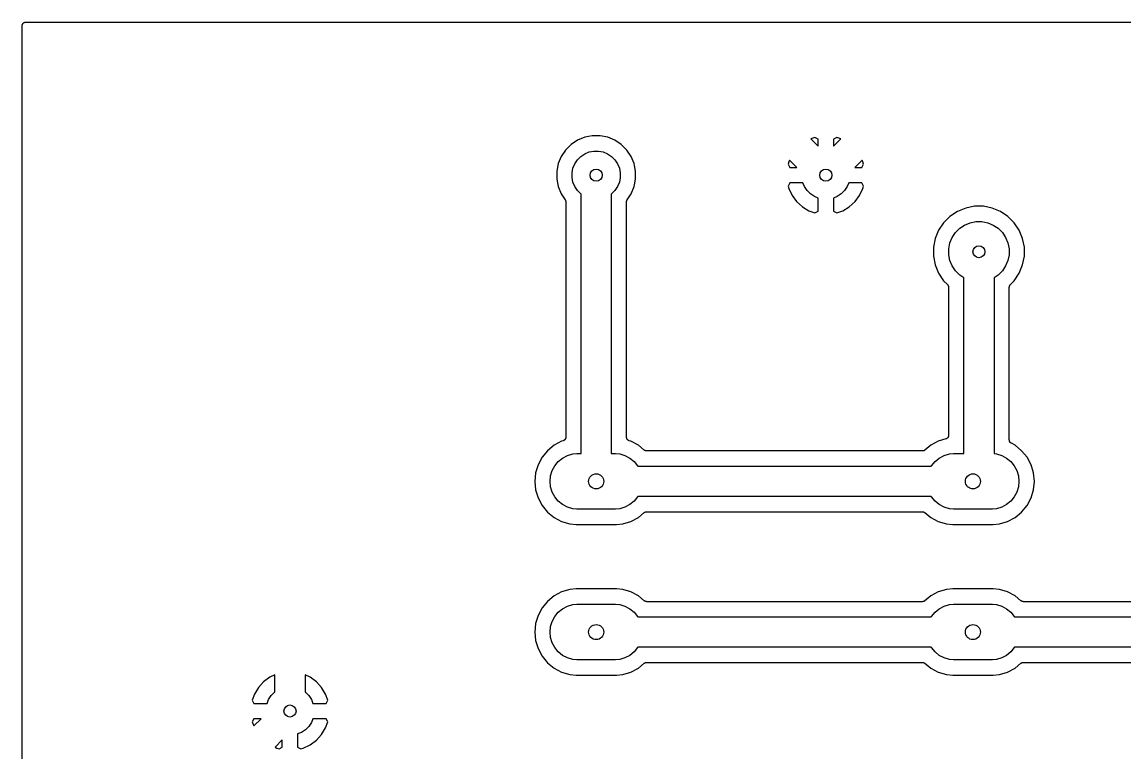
# Model space of a CAD drawing. Extents: x 4.55 to 7.45, y -4.55 to -2.5.
# Drawn here: x 4.55 to 5.991, y -3.455 to -2.5 of the extents above; entities that cross this region are included whole.
import ezdxf

# ---------------------------------------------------------------- set-up
doc = ezdxf.new("R2010")
doc.units = 0
doc.header["$MEASUREMENT"] = 0
doc.layers.add('BLACK', color=7, linetype='CONTINUOUS')

msp = doc.modelspace()

# ---------------------------------------------------------------- linework, layer by layer
at = {"layer": 'BLACK', "linetype": 'CONTINUOUS'}
for p, q in [((4.55, -2.50493), (4.55005, -2.50446)), ((4.55, -2.50496), (4.55, -2.50493)), ((4.55, -2.50497), (4.55, -2.50496)), ((4.55, -2.50497), (4.55, -2.50497)), ((4.55, -2.505), (4.55, -2.50497)), ((4.55, -4.545), (4.55, -2.505)), ((4.55005, -2.50446), (4.5501, -2.50399)), ((4.5501, -2.50399), (4.55011, -2.50398)), ((4.55011, -2.50396), (4.55025, -2.50351)), ((4.55011, -2.50398), (4.55011, -2.50396)), ((4.55025, -2.50351), (4.55039, -2.50306)), ((4.55039, -2.50306), (4.5504, -2.50305)), ((4.5504, -2.50303), (4.55063, -2.50262)), ((4.5504, -2.50305), (4.5504, -2.50303)), ((4.55063, -2.50262), (4.55085, -2.5022)), ((4.55085, -2.5022), (4.55087, -2.50219)), ((4.55087, -2.50218), (4.55118, -2.50182)), ((4.55087, -2.50219), (4.55087, -2.50218)), ((4.55118, -2.50182), (4.55148, -2.50145)), ((4.55148, -2.50145), (4.55149, -2.50144)), ((4.55149, -2.50144), (4.5515, -2.50143)), ((4.5515, -2.50143), (4.55187, -2.50113)), ((4.55187, -2.50113), (4.55223, -2.50084)), ((4.55223, -2.50084), (4.55225, -2.50083)), ((4.55225, -2.50083), (4.55226, -2.50082)), ((4.55226, -2.50082), (4.55268, -2.5006)), ((4.55268, -2.5006), (4.55309, -2.50038)), ((4.55309, -2.50038), (4.55311, -2.50037)), ((4.55311, -2.50037), (4.55313, -2.50036)), ((4.55313, -2.50036), (4.55358, -2.50023)), ((4.55358, -2.50023), (4.55403, -2.5001)), ((4.55403, -2.5001), (4.55405, -2.50009)), ((4.55405, -2.50009), (4.55406, -2.50009)), ((4.55406, -2.50009), (4.55453, -2.50005)), ((4.55453, -2.50005), (4.555, -2.5)), ((4.555, -2.5), (7.445, -2.5)), ((5.28498, -2.65048), (5.27561, -2.65436)), ((5.29493, -2.6485), (5.28498, -2.65048)), ((5.30507, -2.6485), (5.29493, -2.6485)), ((5.31502, -2.65048), (5.30507, -2.6485)), ((5.32439, -2.65436), (5.31502, -2.65048)), ((5.58583, -2.65066), (5.58044, -2.6526)), ((5.59, -2.65294), (5.58583, -2.65066)), ((5.61417, -2.65066), (5.61, -2.65294)), ((5.61956, -2.6526), (5.61417, -2.65066)), ((5.26717, -2.66), (5.26, -2.66717)), ((5.27561, -2.65436), (5.26717, -2.66)), ((5.33283, -2.66), (5.32439, -2.65436)), ((5.34, -2.66717), (5.33283, -2.66)), ((5.58044, -2.6526), (5.59, -2.66216)), ((5.59, -2.66216), (5.59, -2.65294)), ((5.61, -2.66216), (5.61956, -2.6526)), ((5.61, -2.65294), (5.61, -2.66216)), ((5.25436, -2.67561), (5.25048, -2.68498)), ((5.26, -2.66717), (5.25436, -2.67561)), ((5.27554, -2.67992), (5.27992, -2.67554)), ((5.27992, -2.67554), (5.28508, -2.67209)), ((5.28508, -2.67209), (5.29081, -2.66971)), ((5.29081, -2.66971), (5.2969, -2.6685)), ((5.2969, -2.6685), (5.3031, -2.6685)), ((5.3031, -2.6685), (5.30919, -2.66971)), ((5.30919, -2.66971), (5.31492, -2.67209)), ((5.31492, -2.67209), (5.32008, -2.67554)), ((5.32008, -2.67554), (5.32446, -2.67992)), ((5.34564, -2.67561), (5.34, -2.66717)), ((5.34952, -2.68498), (5.34564, -2.67561)), ((5.25048, -2.68498), (5.2485, -2.69493)), ((5.2685, -2.6969), (5.26971, -2.69081)), ((5.26971, -2.69081), (5.27209, -2.68508)), ((5.27209, -2.68508), (5.27554, -2.67992)), ((5.32446, -2.67992), (5.32791, -2.68508)), ((5.32791, -2.68508), (5.33029, -2.69081)), ((5.33029, -2.69081), (5.3315, -2.6969)), ((5.34997, -2.68723), (5.34952, -2.68498)), ((5.3515, -2.69493), (5.34997, -2.68723)), ((5.55148, -2.68278), (5.5506, -2.6857)), ((5.5506, -2.6857), (5.55296, -2.69)), ((5.55259, -2.68043), (5.55148, -2.68278)), ((5.56216, -2.69), (5.55259, -2.68043)), ((5.55296, -2.69), (5.56216, -2.69)), ((5.64741, -2.68043), (5.63784, -2.69)), ((5.63784, -2.69), (5.64704, -2.69)), ((5.64704, -2.69), (5.6494, -2.6857)), ((5.64852, -2.68278), (5.64741, -2.68043)), ((5.6494, -2.6857), (5.64852, -2.68278)), ((5.2485, -2.69493), (5.2485, -2.70507)), ((5.2485, -2.70507), (5.25048, -2.71502)), ((5.2685, -2.7031), (5.2685, -2.6969)), ((5.26971, -2.70919), (5.2685, -2.7031)), ((5.3315, -2.7031), (5.33029, -2.70919)), ((5.3315, -2.6969), (5.3315, -2.7031)), ((5.34997, -2.71277), (5.3515, -2.70507)), ((5.3515, -2.70507), (5.3515, -2.69493)), ((5.25048, -2.71502), (5.25436, -2.72439)), ((5.27209, -2.71492), (5.26971, -2.70919)), ((5.27554, -2.72008), (5.27209, -2.71492)), ((5.27992, -2.72446), (5.27554, -2.72008)), ((5.32446, -2.72008), (5.32008, -2.72446)), ((5.32791, -2.71492), (5.32446, -2.72008)), ((5.33029, -2.70919), (5.32791, -2.71492)), ((5.34564, -2.72439), (5.34952, -2.71502)), ((5.34952, -2.71502), (5.34997, -2.71277)), ((5.34997, -2.71277), (5.34997, -2.71277)), ((5.55296, -2.71), (5.5506, -2.7143)), ((5.5506, -2.7143), (5.55148, -2.71722)), ((5.55148, -2.71722), (5.55584, -2.72645)), ((5.57005, -2.71), (5.55296, -2.71)), ((5.57209, -2.71492), (5.57005, -2.71)), ((5.57554, -2.72008), (5.57209, -2.71492)), ((5.57992, -2.72446), (5.57554, -2.72008)), ((5.62446, -2.72008), (5.62008, -2.72446)), ((5.62791, -2.71492), (5.62446, -2.72008)), ((5.62995, -2.71), (5.62791, -2.71492)), ((5.64704, -2.71), (5.62995, -2.71)), ((5.64416, -2.72645), (5.64852, -2.71722)), ((5.6494, -2.7143), (5.64704, -2.71)), ((5.64852, -2.71722), (5.6494, -2.7143)), ((5.25436, -2.72439), (5.25947, -2.73204)), ((5.25947, -2.73204), (5.25948, -2.73205)), ((5.25948, -2.73205), (5.25948, -2.73205)), ((5.25948, -2.73205), (5.25948, -2.73205)), ((5.25948, -2.73205), (5.25951, -2.73209)), ((5.25951, -2.73209), (5.25972, -2.73251)), ((5.25972, -2.73251), (5.25994, -2.73291)), ((5.25994, -2.73291), (5.25995, -2.73294)), ((5.25995, -2.73294), (5.25996, -2.73296)), ((5.25996, -2.73296), (5.26009, -2.7334)), ((5.26009, -2.7334), (5.26022, -2.73384)), ((5.26022, -2.73384), (5.26022, -2.73387)), ((5.26022, -2.73387), (5.26023, -2.7339)), ((5.26023, -2.7339), (5.26027, -2.73436)), ((5.26027, -2.73436), (5.26031, -2.73481)), ((5.26031, -2.73481), (5.26032, -3.04222)), ((5.28031, -2.72473), (5.27992, -2.72446)), ((5.28031, -3.06358), (5.28031, -2.72473)), ((5.32008, -2.72446), (5.31969, -2.72473)), ((5.31969, -2.72473), (5.31969, -3.06358)), ((5.33969, -2.73474), (5.33974, -2.73429)), ((5.33969, -2.7348), (5.33969, -2.73474)), ((5.33969, -2.73481), (5.33969, -2.7348)), ((5.33969, -2.7348), (5.33969, -2.7348)), ((5.33969, -2.7348), (5.33969, -2.7348)), ((5.33969, -3.04222), (5.33969, -2.73481)), ((5.33974, -2.73429), (5.33978, -2.73383)), ((5.33978, -2.73383), (5.33979, -2.7338)), ((5.33979, -2.73377), (5.33993, -2.73333)), ((5.33979, -2.7338), (5.33979, -2.73377)), ((5.33993, -2.73333), (5.34007, -2.7329)), ((5.34007, -2.7329), (5.34008, -2.73287)), ((5.34008, -2.73287), (5.34009, -2.73284)), ((5.34009, -2.73284), (5.34031, -2.73244)), ((5.34031, -2.73244), (5.34053, -2.73204)), ((5.34053, -2.73204), (5.34564, -2.72439)), ((5.55584, -2.72645), (5.56185, -2.73456)), ((5.56185, -2.73456), (5.56933, -2.74133)), ((5.58508, -2.72791), (5.57992, -2.72446)), ((5.59, -2.72995), (5.58508, -2.72791)), ((5.59, -2.74706), (5.59, -2.72995)), ((5.61492, -2.72791), (5.61, -2.72995)), ((5.61, -2.72995), (5.61, -2.74706)), ((5.62008, -2.72446), (5.61492, -2.72791)), ((5.63067, -2.74133), (5.63815, -2.73456)), ((5.63815, -2.73456), (5.64416, -2.72645)), ((5.56933, -2.74133), (5.57798, -2.74652)), ((5.57798, -2.74652), (5.58583, -2.74934)), ((5.58583, -2.74934), (5.59, -2.74706)), ((5.61, -2.74706), (5.61417, -2.74934)), ((5.61417, -2.74934), (5.62202, -2.74652)), ((5.62202, -2.74652), (5.63067, -2.74133)), ((5.77188, -2.74739), (5.76215, -2.75388)), ((5.78268, -2.74291), (5.77188, -2.74739)), ((5.79415, -2.74063), (5.78268, -2.74291)), ((5.80585, -2.74063), (5.79415, -2.74063)), ((5.81732, -2.74291), (5.80585, -2.74063)), ((5.82812, -2.74739), (5.81732, -2.74291)), ((5.83785, -2.75388), (5.82812, -2.74739)), ((5.75388, -2.76215), (5.74739, -2.77188)), ((5.76215, -2.75388), (5.75388, -2.76215)), ((5.7749, -2.76942), (5.78135, -2.76511)), ((5.78135, -2.76511), (5.78852, -2.76214)), ((5.78852, -2.76214), (5.79612, -2.76063)), ((5.79612, -2.76063), (5.80388, -2.76063)), ((5.80388, -2.76063), (5.81148, -2.76214)), ((5.81148, -2.76214), (5.81865, -2.76511)), ((5.81865, -2.76511), (5.8251, -2.76942)), ((5.84612, -2.76215), (5.83785, -2.75388)), ((5.85261, -2.77188), (5.84612, -2.76215)), ((5.74739, -2.77188), (5.74291, -2.78268)), ((5.76511, -2.78135), (5.76942, -2.7749)), ((5.76942, -2.7749), (5.7749, -2.76942)), ((5.8251, -2.76942), (5.83058, -2.7749)), ((5.83058, -2.7749), (5.83489, -2.78135)), ((5.85709, -2.78268), (5.85261, -2.77188)), ((5.74291, -2.78268), (5.74063, -2.79415)), ((5.74063, -2.79415), (5.74063, -2.80585)), ((5.76063, -2.79612), (5.76214, -2.78852)), ((5.76214, -2.78852), (5.76511, -2.78135)), ((5.83489, -2.78135), (5.83786, -2.78852)), ((5.83786, -2.78852), (5.83937, -2.79612)), ((5.85937, -2.79415), (5.85709, -2.78268)), ((5.85937, -2.80585), (5.85937, -2.79415)), ((5.74063, -2.80585), (5.74291, -2.81732)), ((5.76063, -2.80388), (5.76063, -2.79612)), ((5.76214, -2.81148), (5.76063, -2.80388)), ((5.83937, -2.80388), (5.83786, -2.81148)), ((5.83937, -2.79612), (5.83937, -2.80388)), ((5.85709, -2.81732), (5.85937, -2.80585)), ((5.74291, -2.81732), (5.74739, -2.82812)), ((5.76511, -2.81865), (5.76214, -2.81148)), ((5.76942, -2.8251), (5.76511, -2.81865)), ((5.83489, -2.81865), (5.83058, -2.8251)), ((5.83786, -2.81148), (5.83489, -2.81865)), ((5.85261, -2.82812), (5.85709, -2.81732)), ((5.74739, -2.82812), (5.75388, -2.83785)), ((5.75388, -2.83785), (5.75885, -2.84281)), ((5.7749, -2.83058), (5.76942, -2.8251)), ((5.78031, -2.8342), (5.7749, -2.83058)), ((5.78031, -3.06358), (5.78031, -2.8342)), ((5.8251, -2.83058), (5.81969, -2.8342)), ((5.81969, -2.8342), (5.81969, -3.0638)), ((5.83058, -2.8251), (5.8251, -2.83058)), ((5.84115, -2.84281), (5.84612, -2.83785)), ((5.84612, -2.83785), (5.85261, -2.82812)), ((5.75885, -2.84281), (5.75886, -2.84282)), ((5.75886, -2.84282), (5.75886, -2.84282)), ((5.75886, -2.84282), (5.75886, -2.84283)), ((5.75886, -2.84283), (5.7589, -2.84286)), ((5.7589, -2.84286), (5.75919, -2.84322)), ((5.75919, -2.84322), (5.75948, -2.84358)), ((5.75948, -2.84358), (5.75949, -2.8436)), ((5.75949, -2.8436), (5.75951, -2.84362)), ((5.75951, -2.84362), (5.75972, -2.84404)), ((5.75972, -2.84404), (5.75994, -2.84444)), ((5.75994, -2.84444), (5.75995, -2.84447)), ((5.75995, -2.84447), (5.75996, -2.84449)), ((5.75996, -2.84449), (5.76009, -2.84494)), ((5.76009, -2.84494), (5.76022, -2.84538)), ((5.76022, -2.84538), (5.76022, -2.8454)), ((5.76022, -2.8454), (5.76023, -2.84543)), ((5.76023, -2.84543), (5.76027, -2.84589)), ((5.76027, -2.84589), (5.76031, -2.84635)), ((5.76031, -2.84635), (5.76032, -3.03983)), ((5.83969, -2.84628), (5.83974, -2.84582)), ((5.83969, -2.84633), (5.83969, -2.84628)), ((5.83969, -2.84635), (5.83969, -2.84633)), ((5.83969, -2.84633), (5.83969, -2.84633)), ((5.83969, -2.84633), (5.83969, -2.84633)), ((5.83969, -3.04585), (5.83969, -2.84635)), ((5.83974, -2.84582), (5.83978, -2.84536)), ((5.83978, -2.84536), (5.83979, -2.84533)), ((5.83979, -2.84531), (5.83993, -2.84487)), ((5.83979, -2.84533), (5.83979, -2.84531)), ((5.83993, -2.84487), (5.84007, -2.84443)), ((5.84007, -2.84443), (5.84008, -2.8444)), ((5.84008, -2.8444), (5.84009, -2.84438)), ((5.84009, -2.84438), (5.84031, -2.84397)), ((5.84031, -2.84397), (5.84053, -2.84357)), ((5.84053, -2.84357), (5.84055, -2.84355)), ((5.84055, -2.84355), (5.84056, -2.84352)), ((5.84056, -2.84352), (5.84086, -2.84317)), ((5.84086, -2.84317), (5.84115, -2.84281)), ((5.76031, -3.0399), (5.76029, -3.04012)), ((5.76032, -3.03983), (5.76031, -3.0399)), ((5.24492, -3.05286), (5.23633, -3.05991)), ((5.25472, -3.04763), (5.24492, -3.05286)), ((5.25677, -3.04701), (5.25472, -3.04763)), ((5.25697, -3.04692), (5.25677, -3.04701)), ((5.25719, -3.04686), (5.25697, -3.04692)), ((5.25742, -3.04673), (5.25719, -3.04686)), ((5.25767, -3.04663), (5.25742, -3.04673)), ((5.25785, -3.04651), (5.25767, -3.04663)), ((5.25805, -3.0464), (5.25785, -3.04651)), ((5.25826, -3.04624), (5.25805, -3.0464)), ((5.25848, -3.04609), (5.25826, -3.04624)), ((5.25864, -3.04593), (5.25848, -3.04609)), ((5.25881, -3.04579), (5.25864, -3.04593)), ((5.25898, -3.04559), (5.25881, -3.04579)), ((5.25917, -3.0454), (5.25898, -3.04559)), ((5.2593, -3.04522), (5.25917, -3.0454)), ((5.25944, -3.04505), (5.2593, -3.04522)), ((5.25957, -3.04481), (5.25944, -3.04505)), ((5.25972, -3.04459), (5.25957, -3.04481)), ((5.2598, -3.04439), (5.25972, -3.04459)), ((5.25991, -3.04419), (5.2598, -3.04439)), ((5.25999, -3.04394), (5.25991, -3.04419)), ((5.26009, -3.04369), (5.25999, -3.04394)), ((5.26014, -3.04347), (5.26009, -3.04369)), ((5.26021, -3.04326), (5.26014, -3.04347)), ((5.26024, -3.043), (5.26021, -3.04326)), ((5.26029, -3.04274), (5.26024, -3.043)), ((5.26031, -3.04229), (5.26029, -3.04251)), ((5.26029, -3.04251), (5.26029, -3.04274)), ((5.26032, -3.04222), (5.26031, -3.04229)), ((5.33971, -3.04244), (5.33969, -3.04222)), ((5.33971, -3.04267), (5.33971, -3.04244)), ((5.33975, -3.04293), (5.33971, -3.04267)), ((5.33978, -3.04319), (5.33975, -3.04293)), ((5.33984, -3.04341), (5.33978, -3.04319)), ((5.33989, -3.04363), (5.33984, -3.04341)), ((5.33999, -3.04387), (5.33989, -3.04363)), ((5.34006, -3.04413), (5.33999, -3.04387)), ((5.34017, -3.04432), (5.34006, -3.04413)), ((5.34025, -3.04453), (5.34017, -3.04432)), ((5.3404, -3.04475), (5.34025, -3.04453)), ((5.34052, -3.04499), (5.3404, -3.04475)), ((5.34066, -3.04516), (5.34052, -3.04499)), ((5.34078, -3.04535), (5.34066, -3.04516)), ((5.34097, -3.04554), (5.34078, -3.04535)), ((5.34114, -3.04574), (5.34097, -3.04554)), ((5.34131, -3.04589), (5.34114, -3.04574)), ((5.34147, -3.04605), (5.34131, -3.04589)), ((5.34168, -3.0462), (5.34147, -3.04605)), ((5.34189, -3.04637), (5.34168, -3.0462)), ((5.34209, -3.04647), (5.34189, -3.04637)), ((5.34227, -3.0466), (5.34209, -3.04647)), ((5.34251, -3.0467), (5.34227, -3.0466)), ((5.34275, -3.04683), (5.34251, -3.0467)), ((5.34296, -3.0469), (5.34275, -3.04683)), ((5.34317, -3.04698), (5.34296, -3.0469)), ((5.34323, -3.04701), (5.34317, -3.04698)), ((5.34528, -3.04763), (5.34323, -3.04701)), ((5.35508, -3.05286), (5.34528, -3.04763)), ((5.36277, -3.05918), (5.35508, -3.05286)), ((5.73705, -3.05286), (5.72935, -3.05918)), ((5.74685, -3.04763), (5.73705, -3.05286)), ((5.75677, -3.04462), (5.74685, -3.04763)), ((5.75697, -3.04453), (5.75677, -3.04462)), ((5.75719, -3.04447), (5.75697, -3.04453)), ((5.75742, -3.04434), (5.75719, -3.04447)), ((5.75767, -3.04424), (5.75742, -3.04434)), ((5.75785, -3.04412), (5.75767, -3.04424)), ((5.75805, -3.04402), (5.75785, -3.04412)), ((5.75826, -3.04385), (5.75805, -3.04402)), ((5.75848, -3.0437), (5.75826, -3.04385)), ((5.75864, -3.04354), (5.75848, -3.0437)), ((5.75881, -3.0434), (5.75864, -3.04354)), ((5.75898, -3.0432), (5.75881, -3.0434)), ((5.75917, -3.04301), (5.75898, -3.0432)), ((5.7593, -3.04283), (5.75917, -3.04301)), ((5.75944, -3.04266), (5.7593, -3.04283)), ((5.75957, -3.04242), (5.75944, -3.04266)), ((5.75972, -3.0422), (5.75957, -3.04242)), ((5.7598, -3.042), (5.75972, -3.0422)), ((5.75991, -3.0418), (5.7598, -3.042)), ((5.75999, -3.04155), (5.75991, -3.0418)), ((5.76009, -3.0413), (5.75999, -3.04155)), ((5.76014, -3.04109), (5.76009, -3.0413)), ((5.76021, -3.04087), (5.76014, -3.04109)), ((5.76024, -3.04061), (5.76021, -3.04087)), ((5.76029, -3.04035), (5.76024, -3.04061)), ((5.76029, -3.04012), (5.76029, -3.04035)), ((5.83971, -3.04607), (5.83969, -3.04585)), ((5.8397, -3.04629), (5.83971, -3.04607)), ((5.83975, -3.04655), (5.8397, -3.04629)), ((5.83978, -3.04682), (5.83975, -3.04655)), ((5.83984, -3.04703), (5.83978, -3.04682)), ((5.83989, -3.04725), (5.83984, -3.04703)), ((5.83999, -3.0475), (5.83989, -3.04725)), ((5.84006, -3.04775), (5.83999, -3.0475)), ((5.84017, -3.04795), (5.84006, -3.04775)), ((5.84025, -3.04815), (5.84017, -3.04795)), ((5.84039, -3.04838), (5.84025, -3.04815)), ((5.84052, -3.04861), (5.84039, -3.04838)), ((5.84066, -3.04879), (5.84052, -3.04861)), ((5.84078, -3.04897), (5.84066, -3.04879)), ((5.84097, -3.04916), (5.84078, -3.04897)), ((5.84114, -3.04937), (5.84097, -3.04916)), ((5.84131, -3.04951), (5.84114, -3.04937)), ((5.84146, -3.04967), (5.84131, -3.04951)), ((5.84168, -3.04982), (5.84146, -3.04967)), ((5.84189, -3.04999), (5.84168, -3.04982)), ((5.84208, -3.0501), (5.84189, -3.04999)), ((5.84227, -3.05022), (5.84208, -3.0501)), ((5.84233, -3.05026), (5.84227, -3.05022)), ((5.8472, -3.05286), (5.84233, -3.05026)), ((5.85579, -3.05991), (5.8472, -3.05286)), ((5.22928, -3.0685), (5.22404, -3.07831)), ((5.23633, -3.05991), (5.22928, -3.0685)), ((5.25609, -3.06957), (5.26241, -3.06619)), ((5.26241, -3.06619), (5.26928, -3.06411)), ((5.26928, -3.06411), (5.27463, -3.06358)), ((5.27463, -3.06358), (5.28031, -3.06358)), ((5.31969, -3.06358), (5.32537, -3.06358)), ((5.32537, -3.06358), (5.33072, -3.06411)), ((5.33072, -3.06411), (5.33759, -3.06619)), ((5.33759, -3.06619), (5.34391, -3.06957)), ((5.36296, -3.0593), (5.36277, -3.05918)), ((5.36312, -3.05944), (5.36296, -3.0593)), ((5.36336, -3.05957), (5.36312, -3.05944)), ((5.36359, -3.05972), (5.36336, -3.05957)), ((5.36379, -3.05981), (5.36359, -3.05972)), ((5.36398, -3.05991), (5.36379, -3.05981)), ((5.36424, -3.05999), (5.36398, -3.05991)), ((5.36449, -3.0601), (5.36424, -3.05999)), ((5.3647, -3.06014), (5.36449, -3.0601)), ((5.36491, -3.06021), (5.3647, -3.06014)), ((5.36518, -3.06024), (5.36491, -3.06021)), ((5.36544, -3.06029), (5.36518, -3.06024)), ((5.36566, -3.06029), (5.36544, -3.06029)), ((5.36588, -3.06031), (5.36566, -3.06029)), ((5.36595, -3.06031), (5.36588, -3.06031)), ((5.72618, -3.06031), (5.36595, -3.06031)), ((5.7264, -3.06029), (5.72618, -3.06031)), ((5.72661, -3.0603), (5.7264, -3.06029)), ((5.72688, -3.06025), (5.72661, -3.0603)), ((5.72715, -3.06022), (5.72688, -3.06025)), ((5.72736, -3.06016), (5.72715, -3.06022)), ((5.72757, -3.06012), (5.72736, -3.06016)), ((5.72782, -3.06002), (5.72757, -3.06012)), ((5.72808, -3.05994), (5.72782, -3.06002)), ((5.72828, -3.05984), (5.72808, -3.05994)), ((5.72848, -3.05976), (5.72828, -3.05984)), ((5.72871, -3.05961), (5.72848, -3.05976)), ((5.72895, -3.05948), (5.72871, -3.05961)), ((5.72911, -3.05934), (5.72895, -3.05948)), ((5.7293, -3.05922), (5.72911, -3.05934)), ((5.72935, -3.05918), (5.7293, -3.05922)), ((5.74821, -3.06957), (5.75454, -3.06619)), ((5.75454, -3.06619), (5.7614, -3.06411)), ((5.7614, -3.06411), (5.76675, -3.06358)), ((5.76675, -3.06358), (5.78031, -3.06358)), ((5.81969, -3.0638), (5.82285, -3.06411)), ((5.82285, -3.06411), (5.82971, -3.06619)), ((5.82971, -3.06619), (5.83604, -3.06957)), ((5.86285, -3.0685), (5.85579, -3.05991)), ((5.86808, -3.07831), (5.86285, -3.0685)), ((5.22404, -3.07831), (5.22082, -3.08894)), ((5.24261, -3.086), (5.24599, -3.07967)), ((5.24599, -3.07967), (5.25054, -3.07412)), ((5.25054, -3.07412), (5.25609, -3.06957)), ((5.34391, -3.06957), (5.34946, -3.07412)), ((5.34946, -3.07412), (5.35401, -3.07967)), ((5.35401, -3.07967), (5.35435, -3.08031)), ((5.35435, -3.08031), (5.73777, -3.08031)), ((5.73777, -3.08031), (5.73812, -3.07967)), ((5.73812, -3.07967), (5.74267, -3.07412)), ((5.74267, -3.07412), (5.74821, -3.06957)), ((5.83604, -3.06957), (5.84158, -3.07412)), ((5.84158, -3.07412), (5.84614, -3.07967)), ((5.84614, -3.07967), (5.84952, -3.086)), ((5.87131, -3.08894), (5.86808, -3.07831)), ((5.22082, -3.08894), (5.21973, -3.1)), ((5.23982, -3.1), (5.24053, -3.09286)), ((5.24053, -3.09286), (5.24261, -3.086)), ((5.84952, -3.086), (5.8516, -3.09286)), ((5.8516, -3.09286), (5.8523, -3.1)), ((5.8724, -3.1), (5.87131, -3.08894)), ((5.21973, -3.1), (5.22082, -3.11106)), ((5.22082, -3.11106), (5.22404, -3.12169)), ((5.24053, -3.10714), (5.23982, -3.1)), ((5.24261, -3.114), (5.24053, -3.10714)), ((5.8516, -3.10714), (5.84952, -3.114)), ((5.8523, -3.1), (5.8516, -3.10714)), ((5.86808, -3.12169), (5.87131, -3.11106)), ((5.87131, -3.11106), (5.8724, -3.1)), ((5.22404, -3.12169), (5.22928, -3.1315)), ((5.24599, -3.12033), (5.24261, -3.114)), ((5.25054, -3.12588), (5.24599, -3.12033)), ((5.25609, -3.13043), (5.25054, -3.12588)), ((5.34946, -3.12588), (5.34391, -3.13043)), ((5.35401, -3.12033), (5.34946, -3.12588)), ((5.35435, -3.11969), (5.35401, -3.12033)), ((5.73777, -3.11969), (5.35435, -3.11969)), ((5.73812, -3.12033), (5.73777, -3.11969)), ((5.74267, -3.12588), (5.73812, -3.12033)), ((5.74821, -3.13043), (5.74267, -3.12588)), ((5.84158, -3.12588), (5.83604, -3.13043)), ((5.84614, -3.12033), (5.84158, -3.12588)), ((5.84952, -3.114), (5.84614, -3.12033)), ((5.86285, -3.1315), (5.86808, -3.12169)), ((5.22928, -3.1315), (5.23633, -3.14009)), ((5.23633, -3.14009), (5.24492, -3.14714)), ((5.26241, -3.13381), (5.25609, -3.13043)), ((5.26928, -3.13589), (5.26241, -3.13381)), ((5.27463, -3.13642), (5.26928, -3.13589)), ((5.32537, -3.13642), (5.27463, -3.13642)), ((5.33072, -3.13589), (5.32537, -3.13642)), ((5.33759, -3.13381), (5.33072, -3.13589)), ((5.34391, -3.13043), (5.33759, -3.13381)), ((5.36277, -3.14082), (5.36283, -3.14078)), ((5.36283, -3.14078), (5.36301, -3.14066)), ((5.36301, -3.14066), (5.36318, -3.14052)), ((5.36318, -3.14052), (5.36342, -3.14039)), ((5.36342, -3.14039), (5.36365, -3.14024)), ((5.36365, -3.14024), (5.36385, -3.14016)), ((5.36385, -3.14016), (5.36404, -3.14006)), ((5.36404, -3.14006), (5.3643, -3.13998)), ((5.3643, -3.13998), (5.36455, -3.13988)), ((5.36455, -3.13988), (5.36477, -3.13984)), ((5.36477, -3.13984), (5.36498, -3.13978)), ((5.36498, -3.13978), (5.36525, -3.13975)), ((5.36525, -3.13975), (5.36551, -3.1397)), ((5.36551, -3.1397), (5.36573, -3.13971)), ((5.36573, -3.13971), (5.36595, -3.13969)), ((5.36595, -3.13969), (5.72618, -3.13969)), ((5.72618, -3.13969), (5.72625, -3.13969)), ((5.72625, -3.13969), (5.72647, -3.13971)), ((5.72647, -3.13971), (5.72668, -3.13971)), ((5.72668, -3.13971), (5.72695, -3.13976)), ((5.72695, -3.13976), (5.72722, -3.13979)), ((5.72722, -3.13979), (5.72743, -3.13986)), ((5.72743, -3.13986), (5.72764, -3.1399)), ((5.72764, -3.1399), (5.72789, -3.14001)), ((5.72789, -3.14001), (5.72815, -3.14009)), ((5.72815, -3.14009), (5.72834, -3.14019)), ((5.72834, -3.14019), (5.72854, -3.14028)), ((5.72854, -3.14028), (5.72877, -3.14043)), ((5.72877, -3.14043), (5.729, -3.14056)), ((5.729, -3.14056), (5.72917, -3.1407)), ((5.72917, -3.1407), (5.72935, -3.14082)), ((5.75454, -3.13381), (5.74821, -3.13043)), ((5.7614, -3.13589), (5.75454, -3.13381)), ((5.76675, -3.13642), (5.7614, -3.13589)), ((5.8175, -3.13642), (5.76675, -3.13642)), ((5.82285, -3.13589), (5.8175, -3.13642)), ((5.82971, -3.13381), (5.82285, -3.13589)), ((5.83604, -3.13043), (5.82971, -3.13381)), ((5.8472, -3.14714), (5.85579, -3.14009)), ((5.85579, -3.14009), (5.86285, -3.1315)), ((5.24492, -3.14714), (5.25472, -3.15238)), ((5.25472, -3.15238), (5.26536, -3.1556)), ((5.33464, -3.1556), (5.34528, -3.15237)), ((5.34528, -3.15237), (5.35508, -3.14714)), ((5.35508, -3.14714), (5.36277, -3.14082)), ((5.72935, -3.14082), (5.73705, -3.14714)), ((5.73705, -3.14714), (5.74685, -3.15238)), ((5.74685, -3.15238), (5.75748, -3.1556)), ((5.82677, -3.1556), (5.8374, -3.15237)), ((5.8374, -3.15237), (5.8472, -3.14714)), ((5.26536, -3.1556), (5.27365, -3.15642)), ((5.27365, -3.15642), (5.32635, -3.15642)), ((5.32635, -3.15642), (5.33464, -3.1556)), ((5.75748, -3.1556), (5.76577, -3.15642)), ((5.76577, -3.15642), (5.81848, -3.15642)), ((5.81848, -3.15642), (5.82677, -3.1556)), ((5.26536, -3.24125), (5.25472, -3.24448)), ((5.27365, -3.24043), (5.26536, -3.24125)), ((5.32635, -3.24043), (5.27365, -3.24043)), ((5.33464, -3.24125), (5.32635, -3.24043)), ((5.34528, -3.24448), (5.33464, -3.24125)), ((5.75748, -3.24125), (5.74685, -3.24448)), ((5.76577, -3.24043), (5.75748, -3.24125)), ((5.81848, -3.24043), (5.76577, -3.24043)), ((5.82677, -3.24125), (5.81848, -3.24043)), ((5.8374, -3.24448), (5.82677, -3.24125)), ((5.24492, -3.24971), (5.23633, -3.25676)), ((5.25472, -3.24448), (5.24492, -3.24971)), ((5.35508, -3.24971), (5.34528, -3.24448)), ((5.36277, -3.25603), (5.35508, -3.24971)), ((5.36296, -3.25615), (5.36277, -3.25603)), ((5.72935, -3.25603), (5.7293, -3.25607)), ((5.73705, -3.24971), (5.72935, -3.25603)), ((5.74685, -3.24448), (5.73705, -3.24971)), ((5.8472, -3.24971), (5.8374, -3.24448)), ((5.8549, -3.25603), (5.8472, -3.24971)), ((5.85508, -3.25615), (5.8549, -3.25603)), ((5.22928, -3.26535), (5.22404, -3.27516)), ((5.23633, -3.25676), (5.22928, -3.26535)), ((5.25054, -3.27097), (5.25609, -3.26642)), ((5.25609, -3.26642), (5.26241, -3.26304)), ((5.26241, -3.26304), (5.26928, -3.26096)), ((5.26928, -3.26096), (5.27463, -3.26043)), ((5.27463, -3.26043), (5.32537, -3.26043)), ((5.32537, -3.26043), (5.33072, -3.26096)), ((5.33072, -3.26096), (5.33759, -3.26304)), ((5.33759, -3.26304), (5.34391, -3.26642)), ((5.34391, -3.26642), (5.34946, -3.27097)), ((5.36312, -3.25629), (5.36296, -3.25615)), ((5.36336, -3.25642), (5.36312, -3.25629)), ((5.36359, -3.25657), (5.36336, -3.25642)), ((5.36379, -3.25666), (5.36359, -3.25657)), ((5.36398, -3.25676), (5.36379, -3.25666)), ((5.36424, -3.25684), (5.36398, -3.25676)), ((5.36449, -3.25695), (5.36424, -3.25684)), ((5.3647, -3.25699), (5.36449, -3.25695)), ((5.36491, -3.25706), (5.3647, -3.25699)), ((5.36518, -3.25709), (5.36491, -3.25706)), ((5.36544, -3.25714), (5.36518, -3.25709)), ((5.36566, -3.25714), (5.36544, -3.25714)), ((5.36588, -3.25716), (5.36566, -3.25714)), ((5.36595, -3.25717), (5.36588, -3.25716)), ((5.72618, -3.25717), (5.36595, -3.25717)), ((5.7264, -3.25714), (5.72618, -3.25717)), ((5.72661, -3.25715), (5.7264, -3.25714)), ((5.72688, -3.2571), (5.72661, -3.25715)), ((5.72715, -3.25707), (5.72688, -3.2571)), ((5.72736, -3.25701), (5.72715, -3.25707)), ((5.72757, -3.25697), (5.72736, -3.25701)), ((5.72782, -3.25687), (5.72757, -3.25697)), ((5.72808, -3.25679), (5.72782, -3.25687)), ((5.72828, -3.25669), (5.72808, -3.25679)), ((5.72848, -3.25661), (5.72828, -3.25669)), ((5.72871, -3.25646), (5.72848, -3.25661)), ((5.72895, -3.25633), (5.72871, -3.25646)), ((5.72911, -3.25619), (5.72895, -3.25633)), ((5.7293, -3.25607), (5.72911, -3.25619)), ((5.74267, -3.27097), (5.74821, -3.26642)), ((5.74821, -3.26642), (5.75454, -3.26304)), ((5.75454, -3.26304), (5.7614, -3.26096)), ((5.7614, -3.26096), (5.76675, -3.26043)), ((5.76675, -3.26043), (5.8175, -3.26043)), ((5.8175, -3.26043), (5.82285, -3.26096)), ((5.82285, -3.26096), (5.82971, -3.26304)), ((5.82971, -3.26304), (5.83604, -3.26642)), ((5.83604, -3.26642), (5.84158, -3.27097)), ((5.85525, -3.25629), (5.85508, -3.25615)), ((5.85549, -3.25642), (5.85525, -3.25629)), ((5.85571, -3.25657), (5.85549, -3.25642)), ((5.85591, -3.25666), (5.85571, -3.25657)), ((5.8561, -3.25676), (5.85591, -3.25666)), ((5.85636, -3.25684), (5.8561, -3.25676)), ((5.85661, -3.25695), (5.85636, -3.25684)), ((5.85683, -3.25699), (5.85661, -3.25695)), ((5.85703, -3.25706), (5.85683, -3.25699)), ((5.8573, -3.25709), (5.85703, -3.25706)), ((5.85757, -3.25714), (5.8573, -3.25709)), ((5.85779, -3.25714), (5.85757, -3.25714)), ((5.858, -3.25716), (5.85779, -3.25714)), ((5.85807, -3.25717), (5.858, -3.25716)), ((6.03405, -3.25717), (5.85807, -3.25717)), ((5.22404, -3.27516), (5.22082, -3.28579)), ((5.24053, -3.28971), (5.24261, -3.28285)), ((5.24261, -3.28285), (5.24599, -3.27652)), ((5.24599, -3.27652), (5.25054, -3.27097)), ((5.34946, -3.27097), (5.35401, -3.27652)), ((5.35401, -3.27652), (5.35435, -3.27717)), ((5.35435, -3.27717), (5.73777, -3.27717)), ((5.73777, -3.27717), (5.73812, -3.27652)), ((5.73812, -3.27652), (5.74267, -3.27097)), ((5.84158, -3.27097), (5.84614, -3.27652)), ((5.84614, -3.27652), (5.84648, -3.27717)), ((5.84648, -3.27717), (6.04565, -3.27717)), ((5.22082, -3.28579), (5.21973, -3.29685)), ((5.21973, -3.29685), (5.22082, -3.30791)), ((5.23982, -3.29685), (5.24053, -3.28971)), ((5.24053, -3.30399), (5.23982, -3.29685)), ((5.22082, -3.30791), (5.22404, -3.31854)), ((5.24261, -3.31085), (5.24053, -3.30399)), ((5.24599, -3.31718), (5.24261, -3.31085)), ((5.22404, -3.31854), (5.22928, -3.32835)), ((5.25054, -3.32273), (5.24599, -3.31718)), ((5.25609, -3.32728), (5.25054, -3.32273)), ((5.26241, -3.33066), (5.25609, -3.32728)), ((5.34391, -3.32728), (5.33759, -3.33066)), ((5.34946, -3.32273), (5.34391, -3.32728)), ((5.35401, -3.31718), (5.34946, -3.32273)), ((5.35435, -3.31654), (5.35401, -3.31718)), ((5.73777, -3.31654), (5.35435, -3.31654)), ((5.73812, -3.31718), (5.73777, -3.31654)), ((5.74267, -3.32273), (5.73812, -3.31718)), ((5.74821, -3.32728), (5.74267, -3.32273)), ((5.75454, -3.33066), (5.74821, -3.32728)), ((5.83604, -3.32728), (5.82971, -3.33066)), ((5.84158, -3.32273), (5.83604, -3.32728)), ((5.84614, -3.31718), (5.84158, -3.32273)), ((5.84648, -3.31654), (5.84614, -3.31718)), ((6.04565, -3.31654), (5.84648, -3.31654)), ((5.22928, -3.32835), (5.23633, -3.33694)), ((5.23633, -3.33694), (5.24492, -3.34399)), ((5.26928, -3.33274), (5.26241, -3.33066)), ((5.27463, -3.33327), (5.26928, -3.33274)), ((5.32537, -3.33327), (5.27463, -3.33327)), ((5.33072, -3.33274), (5.32537, -3.33327)), ((5.33759, -3.33066), (5.33072, -3.33274)), ((5.35508, -3.34399), (5.36277, -3.33767)), ((5.36277, -3.33767), (5.36283, -3.33763)), ((5.36283, -3.33763), (5.36301, -3.33751)), ((5.36301, -3.33751), (5.36318, -3.33737)), ((5.36318, -3.33737), (5.36342, -3.33724)), ((5.36342, -3.33724), (5.36365, -3.3371)), ((5.36365, -3.3371), (5.36385, -3.33701)), ((5.36385, -3.33701), (5.36404, -3.33691)), ((5.36404, -3.33691), (5.3643, -3.33683)), ((5.3643, -3.33683), (5.36455, -3.33673)), ((5.36455, -3.33673), (5.36477, -3.33669)), ((5.36477, -3.33669), (5.36498, -3.33663)), ((5.36498, -3.33663), (5.36525, -3.3366)), ((5.36525, -3.3366), (5.36551, -3.33655)), ((5.36551, -3.33655), (5.36573, -3.33656)), ((5.36573, -3.33656), (5.36595, -3.33654)), ((5.36595, -3.33654), (5.72618, -3.33654)), ((5.72618, -3.33654), (5.72625, -3.33654)), ((5.72625, -3.33654), (5.72647, -3.33656)), ((5.72647, -3.33656), (5.72668, -3.33656)), ((5.72668, -3.33656), (5.72695, -3.33661)), ((5.72695, -3.33661), (5.72722, -3.33664)), ((5.72722, -3.33664), (5.72743, -3.33671)), ((5.72743, -3.33671), (5.72764, -3.33675)), ((5.72764, -3.33675), (5.72789, -3.33686)), ((5.72789, -3.33686), (5.72815, -3.33694)), ((5.72815, -3.33694), (5.72834, -3.33704)), ((5.72834, -3.33704), (5.72854, -3.33713)), ((5.72854, -3.33713), (5.72877, -3.33728)), ((5.72877, -3.33728), (5.729, -3.33741)), ((5.729, -3.33741), (5.72917, -3.33755)), ((5.72917, -3.33755), (5.72935, -3.33767)), ((5.72935, -3.33767), (5.73705, -3.34399)), ((5.7614, -3.33274), (5.75454, -3.33066)), ((5.76675, -3.33327), (5.7614, -3.33274)), ((5.8175, -3.33327), (5.76675, -3.33327)), ((5.82285, -3.33274), (5.8175, -3.33327)), ((5.82971, -3.33066), (5.82285, -3.33274)), ((5.8472, -3.34399), (5.8549, -3.33767)), ((5.8549, -3.33767), (5.85495, -3.33763)), ((5.85495, -3.33763), (5.85514, -3.33751)), ((5.85514, -3.33751), (5.85531, -3.33737)), ((5.85531, -3.33737), (5.85555, -3.33724)), ((5.85555, -3.33724), (5.85577, -3.3371)), ((5.85577, -3.3371), (5.85598, -3.33701)), ((5.85598, -3.33701), (5.85617, -3.33691)), ((5.85617, -3.33691), (5.85643, -3.33683)), ((5.85643, -3.33683), (5.85668, -3.33673)), ((5.85668, -3.33673), (5.85689, -3.33669)), ((5.85689, -3.33669), (5.8571, -3.33663)), ((5.8571, -3.33663), (5.85737, -3.3366)), ((5.85737, -3.3366), (5.85764, -3.33655)), ((5.85764, -3.33655), (5.85786, -3.33656)), ((5.85786, -3.33656), (5.85807, -3.33654)), ((5.85807, -3.33654), (6.03405, -3.33654)), ((4.87355, -3.35584), (4.86544, -3.36185)), ((4.88031, -3.35265), (4.87355, -3.35584)), ((4.88031, -3.37527), (4.88031, -3.35265)), ((4.92645, -3.35584), (4.91969, -3.35265)), ((4.91969, -3.35265), (4.91969, -3.37527)), ((4.93456, -3.36185), (4.92645, -3.35584)), ((5.24492, -3.34399), (5.25472, -3.34923)), ((5.25472, -3.34923), (5.26536, -3.35245)), ((5.26536, -3.35245), (5.27365, -3.35327)), ((5.27365, -3.35327), (5.32635, -3.35327)), ((5.32635, -3.35327), (5.33464, -3.35245)), ((5.33464, -3.35245), (5.34528, -3.34923)), ((5.34528, -3.34923), (5.35508, -3.34399)), ((5.73705, -3.34399), (5.74685, -3.34923)), ((5.74685, -3.34923), (5.75748, -3.35245)), ((5.75748, -3.35245), (5.76577, -3.35327)), ((5.76577, -3.35327), (5.81848, -3.35327)), ((5.81848, -3.35327), (5.82677, -3.35245)), ((5.82677, -3.35245), (5.8374, -3.34923)), ((5.8374, -3.34923), (5.8472, -3.34399)), ((4.85867, -3.36933), (4.85348, -3.37798)), ((4.86544, -3.36185), (4.85867, -3.36933)), ((4.94133, -3.36933), (4.93456, -3.36185)), ((4.94652, -3.37798), (4.94133, -3.36933)), ((4.85348, -3.37798), (4.85066, -3.38583)), ((4.87005, -3.39), (4.87209, -3.38508)), ((4.87209, -3.38508), (4.87554, -3.37992)), ((4.87554, -3.37992), (4.87992, -3.37554)), ((4.87992, -3.37554), (4.88031, -3.37527)), ((4.91969, -3.37527), (4.92008, -3.37554)), ((4.92008, -3.37554), (4.92446, -3.37992)), ((4.92446, -3.37992), (4.92791, -3.38508)), ((4.92791, -3.38508), (4.92995, -3.39)), ((4.94934, -3.38583), (4.94652, -3.37798)), ((4.85066, -3.38583), (4.85294, -3.39)), ((4.85294, -3.39), (4.87005, -3.39)), ((4.92995, -3.39), (4.94706, -3.39)), ((4.94706, -3.39), (4.94934, -3.38583)), ((4.85294, -3.41), (4.85066, -3.41417)), ((4.85066, -3.41417), (4.8526, -3.41956)), ((4.8526, -3.41956), (4.86216, -3.41)), ((4.86216, -3.41), (4.85294, -3.41)), ((4.92995, -3.41), (4.92791, -3.41492)), ((4.94706, -3.41), (4.92995, -3.41)), ((4.94652, -3.42202), (4.94934, -3.41417)), ((4.94934, -3.41417), (4.94706, -3.41)), ((4.91492, -3.42791), (4.91, -3.42995)), ((4.92008, -3.42446), (4.91492, -3.42791)), ((4.92446, -3.42008), (4.92008, -3.42446)), ((4.92791, -3.41492), (4.92446, -3.42008)), ((4.94133, -3.43067), (4.94652, -3.42202)), ((4.89, -3.43784), (4.88043, -3.44741)), ((4.89, -3.44704), (4.89, -3.43784)), ((4.91, -3.42995), (4.91, -3.44704)), ((4.92645, -3.44416), (4.93456, -3.43815)), ((4.93456, -3.43815), (4.94133, -3.43067)), ((4.88043, -3.44741), (4.88278, -3.44852)), ((4.88278, -3.44852), (4.8857, -3.4494)), ((4.8857, -3.4494), (4.89, -3.44704)), ((4.91, -3.44704), (4.9143, -3.4494)), ((4.9143, -3.4494), (4.91722, -3.44852)), ((4.91722, -3.44852), (4.92645, -3.44416))]:
    msp.add_line(p, q, dxfattribs=at)
at = {"layer": 'BLACK'}
for centre, radius in [((5.3, -2.7), 0.00787), ((5.6, -2.7), 0.00787), ((5.8, -2.8), 0.00787), ((5.3, -3.1), 0.00984), ((5.79213, -3.1), 0.00984), ((5.3, -3.29685), 0.00984), ((5.79213, -3.29685), 0.00984), ((4.9, -3.4), 0.00787)]:
    msp.add_circle(centre, radius, dxfattribs=at)

doc.saveas('drawing.dxf')
